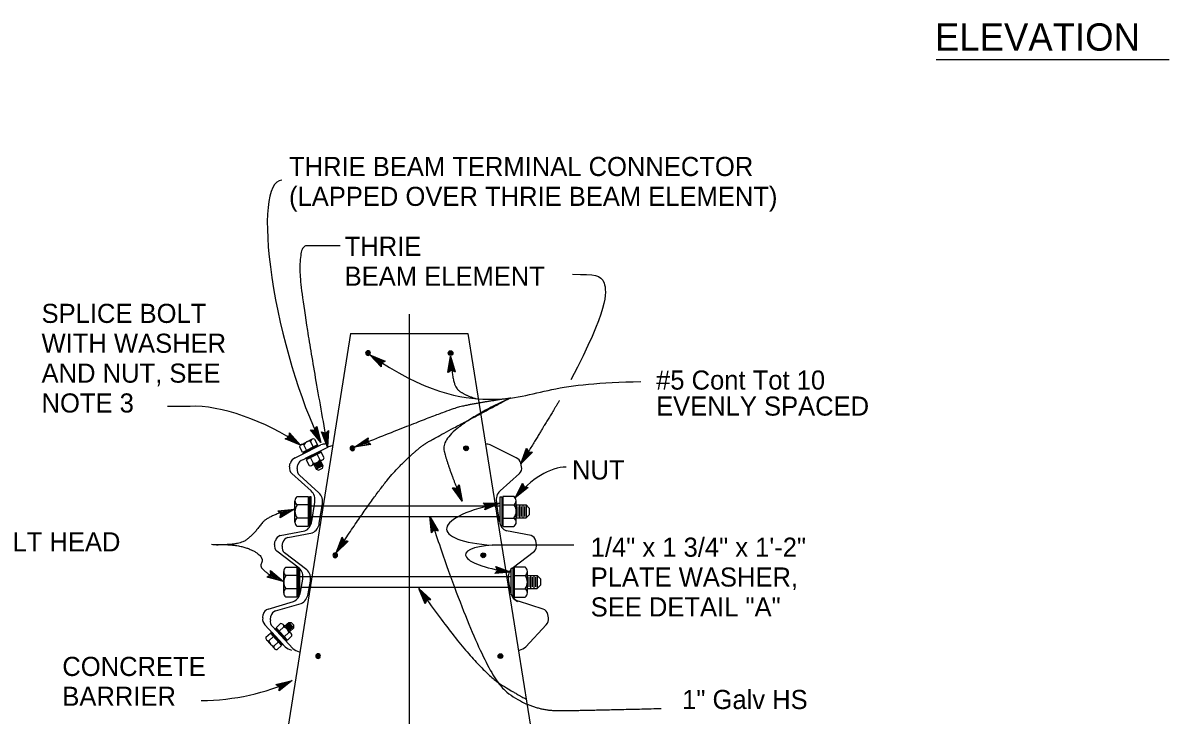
# Model space of a CAD drawing. Extents: x -894 to 866, y -476 to 714.
# Drawn here: x -640.7 to -220.8, y -261.5 to -8.1 of the extents above; entities that cross this region are included whole.
import ezdxf

# ---------------------------------------------------------------- set-up
doc = ezdxf.new("R2010")
doc.units = 0
for name, color, linetype in [('50 IrrigationNew', 7, 'Continuous'), ('56 Stage 3 Anno', 7, 'Continuous'), ('57 Undefined', 7, 'Continuous'), ('60 Nongeo Data', 7, 'Continuous')]:
    doc.layers.add(name, color=color, linetype=linetype)

# ---------------------------------------------------------------- blocks, each defined once
blk = doc.blocks.new('STC3')
at = {"layer": '50 IrrigationNew'}
for radius in [3, 2.5, 2, 1.5, 1, 0.5]:
    blk.add_circle((0, 0), radius, dxfattribs=at)
blk = doc.blocks.new('AHT')
at = {"layer": '60 Nongeo Data'}
blk.add_lwpolyline([(-5.91, 1.32), (0, 0), (-5.91, -1.31), (-5.7, -0.96), (-1.37, 0), (-5.7, 0.97), (-5.49, 0.62), (-2.72, 0), (-5.49, -0.61), (-5.28, -0.26), (-4.08, 0), (-5.28, 0.27), (-5.12, 0), (-5.91, -1.31), (-5.12, 0)], close=True, dxfattribs=at)

msp = doc.modelspace()

# ---------------------------------------------------------------- linework, layer by layer
at = {"layer": '56 Stage 3 Anno'}
for p, q in [((-499.16, -114.68), (-499.16, -329.26)), ((-579.47, -148.5), (-587.7, -148.5)), ((-543.18, -159.74), (-543.07, -158.21)), ((-543.16, -159.42), (-542.32, -160.33)), ((-543.11, -159.04), (-541.2, -161.1)), ((-543.1, -158.62), (-540.09, -161.88)), ((-543.07, -158.21), (-543.07, -158.21)), ((-543.07, -158.21), (-538.97, -162.66)), ((-531.52, -161.71), (-535.36, -157.03)), ((-535.36, -157.03), (-535.36, -157.03)), ((-535.36, -157.03), (-533.83, -157.14)), ((-532.14, -160.49), (-534.94, -157.08)), ((-532.75, -159.28), (-534.55, -157.08)), ((-533.36, -158.07), (-534.13, -157.13)), ((-533.83, -157.14), (-533.01, -155.85)), ((-533.66, -156.87), (-533.36, -158.07)), ((-533.44, -156.56), (-532.75, -159.28)), ((-533.23, -156.2), (-532.13, -160.5)), ((-533.01, -155.85), (-533.01, -155.85)), ((-533.01, -155.85), (-531.52, -161.71)), ((-529.06, -163.42), (-531.29, -157.8)), ((-531.29, -157.8), (-531.29, -157.8)), ((-531.29, -157.8), (-529.87, -158.37)), ((-529.28, -162.07), (-530.9, -157.97)), ((-529.49, -160.73), (-530.53, -158.09)), ((-529.7, -159.39), (-530.15, -158.26)), ((-529.87, -158.37), (-528.69, -157.38)), ((-529.62, -158.15), (-529.7, -159.39)), ((-529.32, -157.93), (-529.49, -160.73)), ((-529, -157.65), (-529.27, -162.08)), ((-528.69, -157.38), (-529.06, -163.42)), ((-528.69, -157.38), (-528.69, -157.38)), ((-544.57, -160.36), (-543.18, -159.74)), ((-538.97, -162.66), (-544.57, -160.36)), ((-544.57, -160.36), (-544.57, -160.36)), ((-540.1, -161.88), (-544.18, -160.21)), ((-541.2, -161.1), (-543.84, -160.02)), ((-542.32, -160.33), (-543.45, -159.87)), ((-538.97, -162.66), (-538.97, -162.66)), ((-531.52, -161.71), (-531.52, -161.71)), ((-529.06, -163.42), (-529.06, -163.42)), ((-458.26, -169.48), (-456.21, -163.79)), ((-453.99, -165.2), (-458.26, -169.48)), ((-454.4, -165.19), (-457.54, -168.34)), ((-457.53, -168.32), (-456.03, -164.18)), ((-456.81, -167.19), (-455.84, -164.51)), ((-454.82, -165.2), (-456.81, -167.19)), ((-456.21, -163.79), (-456.21, -163.79)), ((-456.21, -163.79), (-455.53, -165.16)), ((-456.08, -166.04), (-455.66, -164.89)), ((-455.2, -165.16), (-456.08, -166.04)), ((-455.53, -165.16), (-453.99, -165.2)), ((-453.99, -165.2), (-453.99, -165.2)), ((-458.26, -169.48), (-458.26, -169.48)), ((-460.33, -182), (-457.65, -176.58)), ((-455.61, -178.23), (-460.33, -182)), ((-459.48, -180.93), (-457.52, -176.98)), ((-456.01, -178.17), (-459.48, -180.95)), ((-458.63, -179.88), (-457.37, -177.33)), ((-456.43, -178.13), (-458.63, -179.88)), ((-457.78, -178.83), (-457.24, -177.73)), ((-456.81, -178.05), (-457.78, -178.83)), ((-457.65, -176.58), (-457.65, -176.58)), ((-457.65, -176.58), (-457.13, -178.01)), ((-457.13, -178.01), (-455.61, -178.23)), ((-455.61, -178.23), (-455.61, -178.23)), ((-470.94, -184.98), (-471.97, -183.84)), ((-471.97, -183.84), (-471.97, -183.84)), ((-471.97, -183.84), (-465.92, -183.99)), ((-471.69, -184.14), (-467.25, -184.26)), ((-465.92, -183.99), (-471.46, -186.42)), ((-471.4, -184.45), (-468.59, -184.52)), ((-467.26, -184.26), (-471.3, -186.03)), ((-468.59, -184.52), (-471.2, -185.66)), ((-465.92, -183.99), (-465.92, -183.99)), ((-460.33, -182), (-460.33, -182)), ((-547.34, -186.72), (-547.34, -186.72)), ((-541.22, -186.11), (-541.22, -186.11)), ((-471.46, -186.42), (-470.94, -184.98)), ((-471.46, -186.42), (-471.46, -186.42)), ((-471.16, -184.75), (-469.92, -184.78)), ((-469.92, -184.78), (-471.04, -185.27)), ((-546.5, -189.26), (-546.5, -189.26)), ((-438.86, -199.29), (-468.74, -199.29)), ((-549.98, -208.63), (-549.98, -208.63)), ((-467.82, -209.74), (-466.88, -208.53)), ((-461.8, -209.14), (-467.82, -209.74)), ((-467.82, -209.74), (-467.82, -209.74)), ((-463.16, -208.98), (-467.54, -209.41)), ((-466.88, -208.53), (-467.5, -207.13)), ((-467.5, -207.13), (-467.5, -207.13)), ((-467.5, -207.13), (-461.8, -209.14)), ((-467.33, -207.5), (-463.15, -208.98)), ((-464.5, -208.81), (-467.33, -209.09)), ((-467.15, -207.88), (-464.5, -208.81)), ((-465.85, -208.65), (-467.06, -208.77)), ((-467.02, -208.24), (-465.85, -208.65)), ((-461.8, -209.14), (-461.8, -209.14)), ((-551.2, -211), (-551.2, -211)), ((-545.25, -212.56), (-545.25, -212.56)), ((-547.99, -250.31), (-542.11, -248.89)), ((-546.7, -251.15), (-547.99, -250.31)), ((-547.99, -250.31), (-547.99, -250.31)), ((-547.64, -250.54), (-543.33, -249.49)), ((-547.28, -250.75), (-544.55, -250.09)), ((-546.97, -250.98), (-545.77, -250.69)), ((-542.11, -248.89), (-546.83, -252.67)), ((-546.83, -252.67), (-546.7, -251.15)), ((-543.33, -249.5), (-546.78, -252.25)), ((-544.55, -250.09), (-546.77, -251.87)), ((-545.77, -250.69), (-546.72, -251.45)), ((-542.11, -248.89), (-542.11, -248.89)), ((-546.83, -252.67), (-546.83, -252.67))]:
    msp.add_line(p, q, dxfattribs=at)
for points in [[(-547.34, -186.72), (-541.22, -186.11), (-546.5, -189.26), (-546.41, -188.85), (-542.54, -186.55), (-547.03, -186.99), (-546.71, -187.26), (-543.84, -186.98), (-546.32, -188.45), (-546.23, -188.05), (-545.16, -187.41), (-546.4, -187.53), (-546.16, -187.74), (-546.5, -189.26), (-546.16, -187.74)], [(-549.98, -208.63), (-545.25, -212.56), (-551.2, -211), (-550.85, -210.78), (-546.49, -211.93), (-549.95, -209.04), (-549.92, -209.45), (-547.71, -211.3), (-550.49, -210.57), (-550.14, -210.35), (-548.94, -210.67), (-549.9, -209.87), (-549.88, -210.19), (-551.2, -211), (-549.88, -210.19)]]:
    msp.add_lwpolyline(points, close=True, dxfattribs=at)
for centre, major_axis, ratio, start_param, end_param in [((-532.6, -120.68), (13.86, -54.92), 0.224644, 3.095224, 5.497787), ((-556.57, -170.06), (33.42, -16.66), 0.411258, 1.230988, 2.508577), ((-450.79, -187.02), (-13.69, -14.6), 0.525035, 3.581242, 4.85603), ((-452.37, -190.59), (-33.1, -2.92), 0.253443, 5.11173, 7.314455), ((-458.99, -204.43), (-19.55, 1.73), 0.253443, 5.251915, 7.732194), ((-572.88, -229.48), (48.48, 2.75), 0.549014, 4.629825, 5.368464)]:
    msp.add_ellipse(centre, major_axis=major_axis, ratio=ratio, start_param=start_param, end_param=end_param, dxfattribs=at)
for points, degree in [([(-524.42, -89.74), (-534.79, -89.74), (-539.24, -89.74), (-539.24, -107.44), (-529.06, -163.42)], 2), ([(-439.31, -100.13), (-431.01, -100.13), (-426.96, -100.13), (-426.37, -113.07), (-439.98, -138.75)], 3), ([(-513.55, -129.61), (-493.6, -143.45), (-466.46, -148.1), (-448.67, -141.81), (-429.77, -139.65), (-414.31, -139.43)], 3), ([(-484.03, -130.08), (-483.39, -140.51), (-479.48, -144.17), (-474.55, -145.71)], 2), ([(-525.88, -202.1), (-510.03, -177.76), (-496.1, -163.82), (-488.96, -159.53), (-462.11, -145.38)], 2), ([(-519.17, -163.4), (-485.91, -150.01), (-476.16, -147.38), (-462.11, -145.38)], 2), ([(-462.11, -145.38), (-488.26, -157.57), (-484.54, -172.04), (-479.72, -183.22)], 2), ([(-444.09, -146.28), (-446.99, -150.95), (-452.02, -159.4), (-458.26, -169.48)], 2), ([(-541.22, -186.11), (-551.09, -188.24), (-556.01, -195.3), (-561.83, -199.56), (-571.66, -199.11)], 2), ([(-491.65, -188.81), (-472.77, -245.41), (-454.94, -260.07), (-432.34, -259.75), (-406.88, -259.11)], 2), ([(-569.79, -199.18), (-562.1, -198.68), (-551.97, -203.37), (-554.69, -208.54), (-545.25, -212.56)], 2), ([(-495.68, -215.15), (-474.99, -244.46), (-455.9, -256.24), (-456.24, -255.63)], 2)]:
    msp.add_open_spline(points, degree=degree, dxfattribs=at)
at = {"layer": '57 Undefined'}
msp.add_line((-306.14, -21.45), (-220.83, -21.45), dxfattribs=at)
at = {"layer": '60 Nongeo Data'}
for p, q in [((-520.63, -121.78), (-546.92, -286.78)), ((-520.63, -121.78), (-477.69, -121.78)), ((-477.69, -121.78), (-451.4, -286.78)), ((-540.99, -167.37), (-531.52, -162.59)), ((-538.27, -165.32), (-539.3, -163.29)), ((-538.78, -162.53), (-534.82, -160.53)), ((-532.8, -162.56), (-538.27, -165.32)), ((-538.19, -168.02), (-528.72, -163.25)), ((-532.69, -162.8), (-538.16, -165.56)), ((-538.01, -165.86), (-532.53, -163.1)), ((-537.88, -165.24), (-533.01, -162.79)), ((-536.75, -164.56), (-537.77, -162.52)), ((-534.32, -163.33), (-535.36, -161.26)), ((-533.83, -160.51), (-532.8, -162.56)), ((-533.01, -162.79), (-533.06, -162.7)), ((-532.53, -163.1), (-532.69, -162.8)), ((-460.04, -167.37), (-469.51, -162.59)), ((-538.16, -165.56), (-538.01, -165.86)), ((-537.88, -165.24), (-537.92, -165.15)), ((-537.18, -167.51), (-531.7, -164.75)), ((-537.02, -167.82), (-537.18, -167.51)), ((-531.55, -165.06), (-537.02, -167.82)), ((-531.42, -165.28), (-536.9, -168.04)), ((-536.6, -167.78), (-531.73, -165.32)), ((-536.6, -167.78), (-536.55, -167.87)), ((-535.38, -167.28), (-534.35, -169.31)), ((-532.94, -166.05), (-531.9, -168.12)), ((-531.73, -165.32), (-531.69, -165.42)), ((-531.7, -164.75), (-531.55, -165.06)), ((-530.39, -167.34), (-531.42, -165.28)), ((-543.01, -170.59), (-542.73, -169.29)), ((-540.21, -171.25), (-539.93, -169.95)), ((-536.9, -168.04), (-535.87, -170.08)), ((-534.95, -170.11), (-531, -168.12)), ((-531.69, -168.46), (-534.13, -169.69)), ((-534.13, -169.69), (-533.21, -171.51)), ((-531.39, -169.07), (-533.82, -170.3)), ((-531.85, -168.92), (-533.68, -169.84)), ((-531.08, -169.68), (-533.51, -170.9)), ((-531.55, -169.53), (-533.37, -170.45)), ((-530.77, -170.28), (-533.21, -171.51)), ((-533.21, -171.51), (-532.29, -171.81)), ((-531.24, -170.14), (-533.06, -171.06)), ((-531.08, -171.2), (-532.29, -171.81)), ((-531.69, -168.46), (-530.77, -170.28)), ((-530.77, -170.28), (-531.08, -171.2)), ((-458.03, -170.59), (-458.3, -169.29)), ((-535.12, -179.45), (-542.21, -173.06)), ((-532.32, -180.11), (-539.41, -173.72)), ((-465.91, -179.45), (-458.83, -173.06)), ((-541.03, -191), (-541.03, -183.13)), ((-536.18, -184.57), (-540.31, -184.57)), ((-540.27, -181.54), (-536.18, -181.54)), ((-536.18, -181.54), (-536.18, -192.44)), ((-536, -182.06), (-536.18, -182.06)), ((-536, -191.75), (-536, -182.06)), ((-535.12, -181.56), (-535.72, -181.56)), ((-535.72, -181.56), (-535.72, -192.46)), ((-535.12, -191.54), (-535.12, -181.56)), ((-534.91, -190.62), (-533.79, -183.57)), ((-532.12, -191.28), (-530.99, -184.22)), ((-466.12, -190.62), (-467.24, -183.57)), ((-465.92, -191.54), (-465.92, -181.56)), ((-465.92, -181.56), (-465.31, -181.56)), ((-465.31, -181.56), (-465.31, -192.46)), ((-465.04, -191.75), (-465.04, -182.06)), ((-465.04, -182.06), (-464.85, -182.06)), ((-464.85, -181.54), (-464.85, -192.44)), ((-460.76, -181.54), (-464.85, -181.54)), ((-464.85, -184.57), (-460.72, -184.57)), ((-460.03, -184.51), (-460.03, -189.36)), ((-460.03, -184.51), (-456.39, -184.51)), ((-460.01, -191), (-460.01, -183.13)), ((-458.81, -184.51), (-458.81, -189.36)), ((-457.6, -184.51), (-457.6, -189.36)), ((-456.39, -184.51), (-456.39, -189.36)), ((-456.39, -184.51), (-455.18, -185.72)), ((-465.92, -185.06), (-535.12, -185.06)), ((-535.12, -188.81), (-465.92, -188.81)), ((-459.42, -185.14), (-459.42, -188.76)), ((-458.21, -185.14), (-458.21, -188.76)), ((-457, -185.14), (-457, -188.76)), ((-456.39, -189.36), (-455.18, -188.15)), ((-455.18, -185.72), (-455.18, -188.15)), ((-536.18, -189.41), (-540.23, -189.41)), ((-536.18, -192.44), (-540.23, -192.44)), ((-536, -191.75), (-536.18, -191.75)), ((-535.72, -192.46), (-535.55, -192.46)), ((-532.92, -193.12), (-532.75, -193.12)), ((-465.31, -192.46), (-465.49, -192.46)), ((-465.04, -191.75), (-464.85, -191.75)), ((-464.85, -189.41), (-460.8, -189.41)), ((-464.85, -192.44), (-460.8, -192.44)), ((-460.03, -189.36), (-456.39, -189.36)), ((-546.48, -195.81), (-537.46, -194.12)), ((-543.68, -196.46), (-534.66, -194.78)), ((-454.55, -195.81), (-463.57, -194.12)), ((-548.49, -199.03), (-548.22, -197.73)), ((-539.53, -207.68), (-547.69, -201.5)), ((-545.7, -199.69), (-545.42, -198.39)), ((-461.51, -207.68), (-453.34, -201.5)), ((-452.54, -199.03), (-452.82, -197.73)), ((-536.73, -208.34), (-544.9, -202.16)), ((-545.15, -216.87), (-545.15, -209)), ((-544.39, -207.4), (-540.3, -207.4)), ((-540.3, -207.4), (-540.3, -218.3)), ((-540.12, -207.93), (-540.3, -207.93)), ((-540.12, -217.62), (-540.12, -207.93)), ((-539.84, -207.44), (-539.84, -218.32)), ((-539.24, -217.41), (-539.24, -207.97)), ((-461.8, -217.41), (-461.8, -207.97)), ((-461.19, -207.44), (-461.19, -218.32)), ((-460.92, -217.62), (-460.92, -207.93)), ((-460.92, -207.93), (-460.73, -207.93)), ((-460.73, -207.4), (-460.73, -218.3)), ((-456.64, -207.4), (-460.73, -207.4)), ((-455.89, -216.87), (-455.89, -209)), ((-540.3, -210.43), (-544.43, -210.43)), ((-461.8, -210.92), (-539.24, -210.92)), ((-538.95, -216.53), (-538.19, -211.8)), ((-536.15, -217.19), (-535.39, -212.46)), ((-462.09, -216.53), (-462.84, -211.8)), ((-460.73, -210.43), (-456.6, -210.43)), ((-455.91, -210.38), (-455.91, -215.22)), ((-455.91, -210.38), (-452.27, -210.38)), ((-455.3, -211), (-455.3, -214.62)), ((-454.69, -210.38), (-454.69, -215.22)), ((-454.09, -211), (-454.09, -214.62)), ((-453.48, -210.38), (-453.48, -215.22)), ((-452.88, -211), (-452.88, -214.62)), ((-452.27, -210.38), (-452.27, -215.22)), ((-452.27, -210.38), (-451.06, -211.59)), ((-452.27, -215.22), (-451.06, -214.01)), ((-451.06, -211.59), (-451.06, -214.01)), ((-540.3, -215.28), (-544.35, -215.28)), ((-540.3, -218.3), (-544.35, -218.3)), ((-540.12, -217.62), (-540.3, -217.61)), ((-538.65, -214.68), (-461.8, -214.68)), ((-460.92, -217.62), (-460.73, -217.61)), ((-460.73, -215.28), (-456.68, -215.28)), ((-460.73, -218.3), (-456.68, -218.3)), ((-455.91, -215.22), (-452.27, -215.22)), ((-550.89, -222.72), (-541.58, -219.98)), ((-548.1, -223.38), (-538.78, -220.64)), ((-539.84, -218.32), (-539.67, -218.32)), ((-537.04, -218.98), (-536.87, -218.98)), ((-461.19, -218.32), (-461.36, -218.32)), ((-450.14, -222.72), (-459.18, -219.79)), ((-552.84, -225.96), (-552.63, -224.65)), ((-550.04, -226.62), (-549.83, -225.31)), ((-448.19, -225.96), (-448.4, -224.65)), ((-544.61, -236.53), (-552.04, -228.43)), ((-541.81, -237.19), (-549.24, -229.09)), ((-548.4, -230), (-548.15, -229.77)), ((-544.26, -234.52), (-548.4, -230)), ((-548.15, -229.77), (-544.01, -234.29)), ((-546.27, -228.03), (-547.97, -229.59)), ((-547.97, -229.59), (-543.82, -234.11)), ((-547.85, -229.88), (-547.77, -229.81)), ((-544.16, -233.89), (-547.85, -229.88)), ((-546.82, -230.84), (-545.11, -229.27)), ((-542.36, -231.67), (-545.35, -228.41)), ((-544.84, -228.99), (-543.33, -227.6)), ((-544.84, -228.99), (-542.99, -230.99)), ((-544.35, -229.01), (-542.97, -230.52)), ((-544.33, -228.53), (-542.49, -230.53)), ((-543.85, -228.55), (-542.47, -230.06)), ((-543.83, -228.06), (-541.99, -230.07)), ((-543.35, -228.09), (-541.97, -229.6)), ((-543.33, -227.6), (-541.49, -229.61)), ((-543.33, -227.6), (-542.37, -227.65)), ((-542.99, -230.99), (-541.49, -229.61)), ((-542.37, -227.65), (-541.45, -228.65)), ((-541.49, -229.61), (-541.45, -228.65)), ((-456.43, -236.53), (-448.99, -228.43)), ((-551.74, -233.05), (-550.04, -231.49)), ((-548.45, -237.26), (-551.45, -234)), ((-548.89, -232.75), (-550.6, -234.32)), ((-550.04, -231.49), (-545.9, -236.01)), ((-549.59, -231.1), (-549.85, -231.33)), ((-549.85, -231.33), (-545.7, -235.84)), ((-549.77, -231.64), (-549.84, -231.71)), ((-546.08, -235.66), (-549.77, -231.64)), ((-545.45, -235.61), (-549.59, -231.1)), ((-547.05, -234.76), (-548.73, -236.3)), ((-544.98, -232.85), (-543.3, -231.31)), ((-544.01, -234.29), (-544.26, -234.52)), ((-544.16, -233.89), (-544.09, -233.82)), ((-543.82, -234.11), (-542.14, -232.57)), ((-545.9, -236.01), (-547.58, -237.55)), ((-546.08, -235.66), (-546.16, -235.72)), ((-545.7, -235.84), (-545.45, -235.61))]:
    msp.add_line(p, q, dxfattribs=at)
for centre, radius, start, end in [((-538.29, -163.43), 1.03, 60.7772, 171.9911), ((-535.69, -163.59), 2.35, 81.3637, 153.0687), ((-534.3, -161.46), 1.06, 63.994, 170.2621), ((-528.86, -170.82), 8.65, 96.2037, 107.9465), ((-526.06, -171.48), 8.65, 96.2037, 107.9465), ((-472.18, -170.82), 8.65, 72.0535, 83.7963), ((-540.19, -169.83), 2.59, 107.9467, 167.9466), ((-531.43, -167.14), 1.06, 243.2499, 349.518), ((-460.84, -169.83), 2.59, 12.0534, 72.0533), ((-540.47, -171.13), 2.59, 167.9466, 227.9467), ((-537.67, -171.79), 2.59, 167.9466, 227.9467), ((-537.39, -170.49), 2.59, 107.9467, 167.9466), ((-535.38, -169.19), 1.03, 241.5209, 352.7348), ((-533.97, -167), 2.35, 260.4433, 332.1483), ((-460.57, -171.13), 2.59, 312.0533, 12.0534), ((-538.02, -182.66), 4.32, 347.9466, 47.9466), ((-535.22, -183.32), 4.32, 347.9466, 47.9466), ((-463.01, -182.66), 4.32, 132.0534, 192.0534), ((-536.87, -186.96), 4.17, 144.6077, 216.3127), ((-539.13, -183.05), 1.89, 127.238, 233.5061), ((-464.16, -186.96), 4.17, 323.6873, 35.3923), ((-461.91, -183.05), 1.89, 306.4939, 52.762), ((-539.21, -190.95), 1.83, 124.0212, 235.2351), ((-539.22, -190.17), 4.32, 293.9465, 353.9466), ((-536.42, -190.83), 4.32, 293.9465, 353.9466), ((-461.82, -190.17), 4.32, 186.0534, 246.0535), ((-461.83, -190.95), 1.83, 304.7649, 55.9788), ((-545.68, -198.27), 2.59, 107.9467, 167.9466), ((-542.88, -198.93), 2.59, 107.9467, 167.9466), ((-455.35, -198.27), 2.59, 12.0534, 72.0533), ((-545.96, -199.57), 2.59, 167.9466, 227.9467), ((-543.16, -200.23), 2.59, 167.9466, 227.9467), ((-455.08, -199.57), 2.59, 312.0533, 12.0534), ((-543.25, -208.91), 1.89, 127.238, 233.5061), ((-542.42, -210.89), 4.32, 347.9466, 47.9466), ((-539.62, -211.55), 4.32, 347.9466, 47.9466), ((-458.61, -210.89), 4.32, 132.0534, 192.0534), ((-457.79, -208.91), 1.89, 306.4939, 52.762), ((-540.99, -212.83), 4.17, 144.6077, 216.3127), ((-460.04, -212.83), 4.17, 323.6873, 35.3923), ((-543.33, -216.81), 1.83, 124.0212, 235.2351), ((-543.34, -216.03), 4.32, 293.9465, 353.9466), ((-540.54, -216.69), 4.32, 293.9465, 353.9466), ((-457.85, -215.68), 4.32, 192.0534, 252.0536), ((-457.7, -216.03), 4.32, 186.0534, 246.0535), ((-457.71, -216.81), 1.83, 304.7649, 55.9788), ((-550.3, -226.5), 2.59, 167.9466, 227.9462), ((-550.1, -225.19), 2.59, 107.9463, 167.9466), ((-547.51, -227.16), 2.59, 167.9466, 227.9462), ((-547.3, -225.85), 2.59, 107.9463, 167.9466), ((-450.94, -225.19), 2.59, 12.0534, 72.0537), ((-450.73, -226.5), 2.59, 312.0538, 12.0534), ((-546.17, -229.09), 1.06, 349.03, 95.2981), ((-545.62, -231.58), 2.35, 6.2234, 77.9284), ((-550.69, -233.24), 1.06, 169.7741, 276.0423), ((-548.27, -234), 2.35, 187.1438, 258.8488), ((-543.14, -232.34), 1.03, 347.3011, 98.5149), ((-547.72, -236.54), 1.03, 166.5573, 277.7712), ((-539.52, -229.54), 8.65, 233.9466, 251.1916), ((-536.72, -230.2), 8.65, 233.9466, 251.1916), ((-461.52, -229.54), 8.65, 288.8084, 306.0534)]:
    msp.add_arc(centre, radius, start, end, dxfattribs=at)

# ---------------------------------------------------------------- block references
at = {"layer": '56 Stage 3 Anno'}
for p, rotation in [((-513.55, -129.61), 145.251178370448), ((-484.03, -130.08), 93.5101321755347), ((-519.17, -163.4), -158.07179687779316), ((-519.17, -163.4), -158.07179687779316), ((-479.72, -183.22), -66.68219775781544), ((-491.65, -188.81), 108.44913788418621), ((-525.88, -202.1), -123.08389881272947), ((-495.68, -215.15), 125.22099122131989)]:
    msp.add_blockref('AHT', p, dxfattribs=dict(at, rotation=rotation))
at = {"layer": '60 Nongeo Data', "xscale": 0.2875, "yscale": -0.2875, "rotation": 180}
for p in [(-514.27, -128.97), (-519.99, -163.85), (-526.27, -203.03), (-532.56, -239.92)]:
    msp.add_blockref('STC3', p, dxfattribs=at)
at = {"layer": '60 Nongeo Data', "xscale": 0.2875, "yscale": 0.2875}
for p in [(-484.05, -128.97), (-478.33, -163.85), (-472.05, -203.03), (-465.76, -239.92)]:
    msp.add_blockref('STC3', p, dxfattribs=at)

# ---------------------------------------------------------------- texts
at = {"layer": '57 Undefined'}
for s, height, p in [('ELEVATION', 10, (-306.58, -18.23)), ('THRIE BEAM TERMINAL CONNECTOR', 7, (-543.21, -64.14)), ('(LAPPED OVER THRIE BEAM ELEMENT)', 7, (-543.21, -75.08)), ('THRIE', 7, (-522.83, -93.37)), ('BEAM ELEMENT', 7, (-522.83, -104.31)), ('SPLICE BOLT', 7, (-633.85, -117.93)), ('WITH WASHER', 7, (-633.85, -128.87)), ('AND NUT, SEE', 7, (-633.85, -139.81)), ('#5 Cont Tot 10', 7, (-408.75, -142.35)), ('NOTE 3', 7, (-633.85, -150.74)), ('EVENLY SPACED', 7, (-408.75, -151.87)), ('NUT', 7, (-439.54, -175.26)), ('PLATE WASHER UNDER BOLT HEAD', 7, (-769.84, -201.58)), ('1/4" x 1 3/4" x 1\'-2"', 7, (-432.7, -203.55)), ('PLATE WASHER, ', 7, (-432.7, -214.48)), ('SEE DETAIL "A"', 7, (-432.7, -225.42)), ('CONCRETE', 7, (-626.24, -247.21)), ('BARRIER', 7, (-626.24, -258.14)), ('1" Galv HS', 7, (-399.2, -259.32))]:
    msp.add_text(s, height=height, dxfattribs=at).set_placement(p)

doc.saveas('drawing.dxf')
